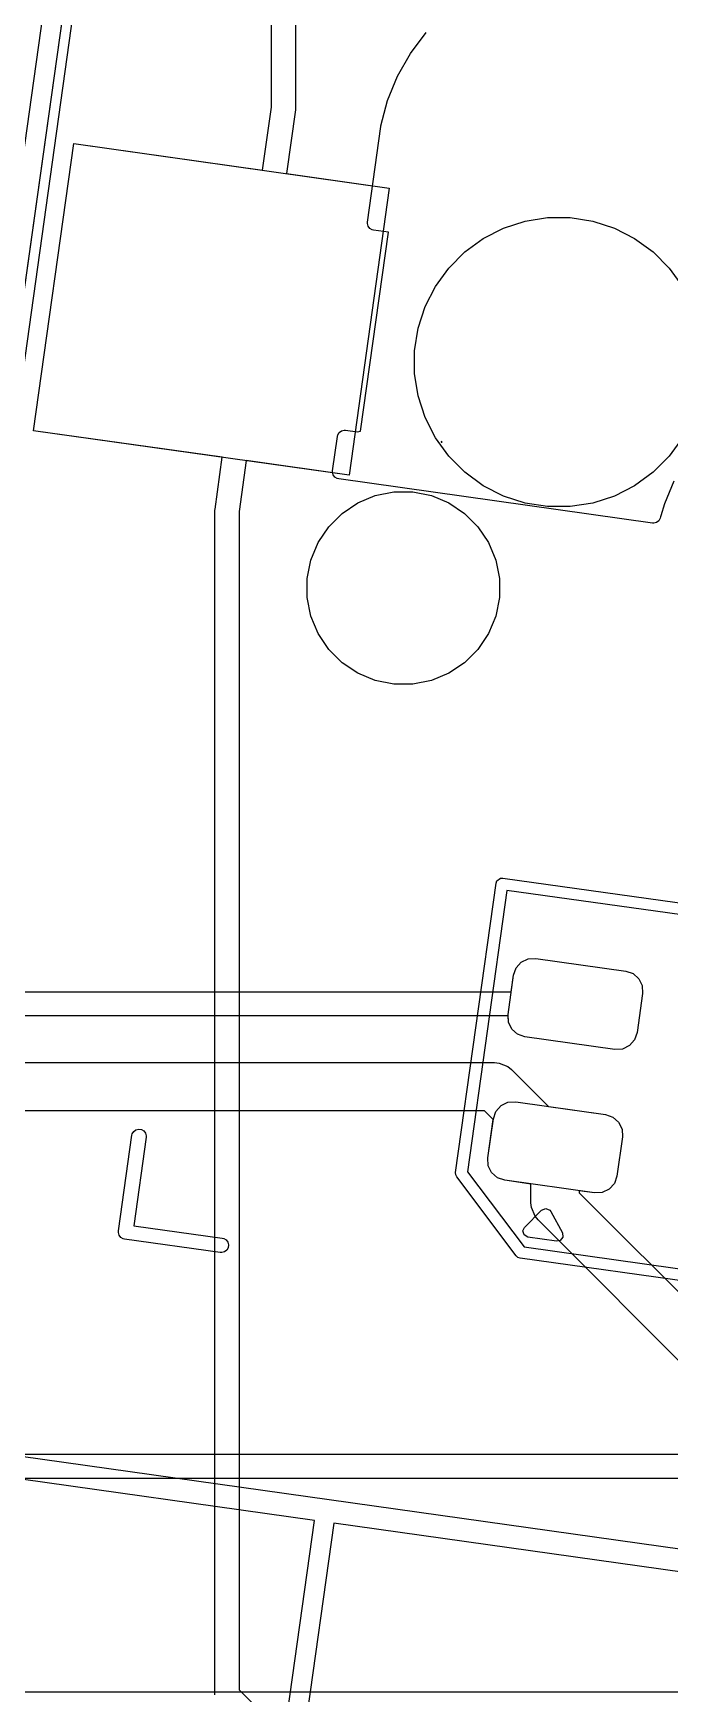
# Model space of a CAD drawing. Header units: millimetres. Extents: x 14 to 286, y -133 to -45.
# Drawn here: x 101.68 to 108.27, y -91.22 to -74.03 of the extents above; entities that cross this region are included whole.
import ezdxf

# ---------------------------------------------------------------- set-up
doc = ezdxf.new("R2010")
doc.units = ezdxf.units.MM
for name, color, linetype, true_color in [('B.Cu', 153, 'CONTINUOUS', 0x4d7fc4), ('B.Mask', 4, 'CONTINUOUS', 0x02ffee), ('B.Paste', 132, 'CONTINUOUS', 0x00c2c2), ('B.Silkscreen', 31, 'CONTINUOUS', 0xe8b2a7), ('F.Cu', 13, 'CONTINUOUS', 0xc83434), ('F.Mask', 201, 'CONTINUOUS', 0xd864ff), ('F.Paste', 253, 'CONTINUOUS', 0xb4a09a), ('F.Silkscreen', 41, 'CONTINUOUS', 0xf2eda1), ('User.Drawings', 9, 'CONTINUOUS', 0xc2c2c2)]:
    doc.layers.add(name, color=color, linetype=linetype, true_color=true_color)

msp = doc.modelspace()

# ---------------------------------------------------------------- linework, layer by layer
at = {"layer": 'B.Cu', "linetype": 'CONTINUOUS'}
for p, q in [((104.1497, -74.796162), (104.1497, -60.32)), ((104.3997, -60.371776), (104.3997, -74.8049)), ((104.057977, -75.448799), (104.1497, -74.796162)), ((104.398484, -74.822297), (104.305544, -75.483593)), ((104.398845, -74.813573), (104.398484, -74.822297)), ((104.3997, -74.8049), (104.398845, -74.813573)), ((101.684667, -78.144735), (102.102186, -75.173931)), ((102.102186, -75.173931), (104.057977, -75.448799)), ((104.305544, -75.483593), (105.370071, -75.633203)), ((105.370071, -75.633203), (104.952552, -78.604007)), ((103.640449, -78.419602), (101.684667, -78.144735)), ((103.565117, -78.955603), (103.640449, -78.419602)), ((103.888015, -78.454395), (103.8139, -78.981737)), ((104.952552, -78.604007), (103.888015, -78.454395)), ((103.5639, -78.973), (103.564755, -78.964314)), ((103.5639, -91.2293), (103.5639, -78.973)), ((103.564755, -78.964314), (103.565117, -78.955603)), ((103.8139, -78.981737), (103.8139, -91.177524)), ((103.8139, -91.177524), (104.583665, -91.947289))]:
    msp.add_line(p, q, dxfattribs=at)
at = {"layer": 'B.Mask', "linetype": 'CONTINUOUS'}
for p, q in [((101.684667, -78.144735), (102.102186, -75.173931)), ((102.102186, -75.173931), (105.370071, -75.633203)), ((105.370071, -75.633203), (104.952552, -78.604007)), ((106.77621, -75.976615), (107.008689, -75.939794)), ((107.008689, -75.939794), (107.244067, -75.939794)), ((107.244067, -75.939794), (107.476546, -75.976615)), ((106.34263, -76.15621), (106.552353, -76.049351)), ((106.552353, -76.049351), (106.77621, -75.976615)), ((107.476546, -75.976615), (107.700403, -76.049351)), ((107.700403, -76.049351), (107.910126, -76.15621)), ((105.985769, -76.460998), (106.152206, -76.294561)), ((106.152206, -76.294561), (106.34263, -76.15621)), ((107.910126, -76.15621), (108.10055, -76.294561)), ((108.10055, -76.294561), (108.266987, -76.460998)), ((105.847418, -76.651422), (105.985769, -76.460998)), ((108.266987, -76.460998), (108.405338, -76.651422)), ((105.740559, -76.861145), (105.847418, -76.651422)), ((105.667823, -77.085002), (105.740559, -76.861145)), ((105.631002, -77.317481), (105.667823, -77.085002)), ((105.631002, -77.552859), (105.631002, -77.317481)), ((105.667823, -77.785338), (105.631002, -77.552859)), ((105.740559, -78.009195), (105.667823, -77.785338)), ((105.847418, -78.218918), (105.740559, -78.009195)), ((104.952552, -78.604007), (101.684667, -78.144735)), ((105.985769, -78.409342), (105.847418, -78.218918)), ((108.405338, -78.218918), (108.266987, -78.409342)), ((106.152206, -78.575779), (105.985769, -78.409342)), ((108.266987, -78.409342), (108.10055, -78.575779)), ((106.34263, -78.71413), (106.152206, -78.575779)), ((106.552353, -78.820989), (106.34263, -78.71413)), ((107.910126, -78.71413), (107.700403, -78.820989)), ((108.10055, -78.575779), (107.910126, -78.71413)), ((104.880845, -79.000691), (105.043841, -78.89178)), ((105.043841, -78.89178), (105.224953, -78.816761)), ((105.224953, -78.816761), (105.417221, -78.778516)), ((105.417221, -78.778516), (105.613255, -78.778516)), ((105.613255, -78.778516), (105.805523, -78.816761)), ((105.805523, -78.816761), (105.986635, -78.89178)), ((105.986635, -78.89178), (106.149631, -79.000691)), ((106.77621, -78.893725), (106.552353, -78.820989)), ((107.700403, -78.820989), (107.476546, -78.893725)), ((104.742228, -79.139308), (104.880845, -79.000691)), ((106.149631, -79.000691), (106.288248, -79.139308)), ((107.008689, -78.930546), (106.77621, -78.893725)), ((107.244067, -78.930546), (107.008689, -78.930546)), ((107.476546, -78.893725), (107.244067, -78.930546)), ((104.633317, -79.302304), (104.742228, -79.139308)), ((106.288248, -79.139308), (106.397159, -79.302304)), ((104.558298, -79.483416), (104.633317, -79.302304)), ((106.397159, -79.302304), (106.472178, -79.483416)), ((104.520053, -79.675684), (104.558298, -79.483416)), ((106.472178, -79.483416), (106.510423, -79.675684)), ((104.520053, -79.871718), (104.520053, -79.675684)), ((106.510423, -79.675684), (106.510423, -79.871718)), ((104.558298, -80.063986), (104.520053, -79.871718)), ((106.510423, -79.871718), (106.472178, -80.063986)), ((104.633317, -80.245098), (104.558298, -80.063986)), ((106.472178, -80.063986), (106.397159, -80.245098)), ((104.742228, -80.408094), (104.633317, -80.245098)), ((106.397159, -80.245098), (106.288248, -80.408094)), ((104.880845, -80.546711), (104.742228, -80.408094)), ((106.288248, -80.408094), (106.149631, -80.546711)), ((105.043841, -80.655622), (104.880845, -80.546711)), ((106.149631, -80.546711), (105.986635, -80.655622)), ((105.224953, -80.730641), (105.043841, -80.655622)), ((105.417221, -80.768886), (105.224953, -80.730641)), ((105.613255, -80.768886), (105.417221, -80.768886)), ((105.805523, -80.730641), (105.613255, -80.768886)), ((105.986635, -80.655622), (105.805523, -80.730641))]:
    msp.add_line(p, q, dxfattribs=at)
at = {"layer": 'B.Paste', "linetype": 'CONTINUOUS'}
for p, q in [((101.684667, -78.144735), (102.102186, -75.173931)), ((102.102186, -75.173931), (105.370071, -75.633203)), ((105.370071, -75.633203), (104.952552, -78.604007)), ((104.952552, -78.604007), (101.684667, -78.144735))]:
    msp.add_line(p, q, dxfattribs=at)
at = {"layer": 'B.Silkscreen', "linetype": 'CONTINUOUS'}
for p, q in [((105.588805, -74.240208), (105.752774, -74.023501)), ((105.454526, -74.476464), (105.588805, -74.240208)), ((105.352232, -74.728226), (105.454526, -74.476464)), ((105.283676, -74.991186), (105.352232, -74.728226)), ((105.143889, -75.985149), (105.283062, -74.994881)), ((105.283062, -74.994881), (105.283771, -74.991951)), ((105.283771, -74.991951), (105.283676, -74.991186)), ((105.071811, -78.150624), (105.361214, -76.091428)), ((105.143279, -75.999839), (105.143889, -75.985149)), ((105.150607, -76.028171), (105.143279, -75.999839)), ((105.168218, -76.051541), (105.150607, -76.028171)), ((105.193432, -76.066394), (105.168218, -76.051541)), ((105.207721, -76.069857), (105.193432, -76.066394)), ((105.361214, -76.091428), (105.207721, -76.069857)), ((104.782039, -78.559846), (104.832141, -78.20335)), ((104.832141, -78.20335), (104.835604, -78.18906)), ((104.835604, -78.18906), (104.850457, -78.163846)), ((104.850457, -78.163846), (104.873827, -78.146235)), ((104.873827, -78.146235), (104.875354, -78.14584)), ((104.875354, -78.14584), (104.902159, -78.138907)), ((104.902159, -78.138907), (104.916849, -78.139517)), ((104.916849, -78.139517), (105.042228, -78.157138)), ((105.042228, -78.157138), (105.068023, -78.150467)), ((105.068023, -78.150467), (105.071811, -78.150624)), ((105.90701, -78.258324), (105.905959, -78.26338)), ((105.905959, -78.26338), (105.916307, -78.264834)), ((105.916307, -78.264834), (105.90701, -78.258324)), ((104.781429, -78.574536), (104.782039, -78.559846)), ((104.788757, -78.602868), (104.781429, -78.574536)), ((104.806368, -78.626238), (104.788757, -78.602868)), ((104.831582, -78.641091), (104.806368, -78.626238)), ((104.845871, -78.644554), (104.831582, -78.641091)), ((108.09395, -79.101042), (104.845871, -78.644554)), ((108.31689, -78.666402), (108.217879, -78.902912)), ((108.175195, -79.051499), (108.160342, -79.076713)), ((108.177534, -79.034854), (108.175195, -79.051499)), ((108.183218, -79.026337), (108.177534, -79.034854)), ((108.217879, -78.902912), (108.183218, -79.026337)), ((108.10864, -79.101652), (108.09395, -79.101042)), ((108.136972, -79.094324), (108.10864, -79.101652)), ((108.160342, -79.076713), (108.136972, -79.094324))]:
    msp.add_line(p, q, dxfattribs=at)
at = {"layer": 'F.Cu', "linetype": 'CONTINUOUS'}
for p, q in [((106.68237, -83.70559), (106.735631, -83.645915)), ((106.735631, -83.645915), (106.807676, -83.611166)), ((106.807676, -83.611166), (106.887534, -83.606631)), ((106.887534, -83.606631), (107.818386, -83.737453)), ((106.631827, -83.9531), (106.655999, -83.781105)), ((106.655999, -83.781105), (106.68237, -83.70559)), ((107.818386, -83.737453), (107.893901, -83.763825)), ((107.893901, -83.763825), (107.953576, -83.817086)), ((107.953576, -83.817086), (107.988325, -83.889131)), ((100.1004, -83.9531), (106.631827, -83.9531)), ((107.99286, -83.968989), (107.935799, -84.374999)), ((107.988325, -83.889131), (107.99286, -83.968989)), ((106.599846, -84.2031), (100.152176, -84.2031)), ((106.603473, -84.266973), (106.599846, -84.2031)), ((106.638222, -84.339018), (106.603473, -84.266973)), ((106.697897, -84.392279), (106.638222, -84.339018)), ((106.773412, -84.418651), (106.697897, -84.392279)), ((107.935799, -84.374999), (107.909428, -84.450514)), ((107.704264, -84.549473), (106.773412, -84.418651)), ((107.784122, -84.544938), (107.704264, -84.549473)), ((107.856167, -84.510189), (107.784122, -84.544938)), ((107.909428, -84.450514), (107.856167, -84.510189)), ((89.850454, -84.6849), (106.4585, -84.6849)), ((106.4585, -84.6849), (106.507273, -84.689704)), ((106.507273, -84.689704), (106.597393, -84.727033)), ((106.597393, -84.727033), (106.597397, -84.727037)), ((106.597397, -84.727037), (106.635277, -84.758123)), ((106.635277, -84.758123), (107.016674, -85.139521)), ((106.354946, -85.1849), (89.7469, -85.1849)), ((106.445923, -85.275876), (106.354946, -85.1849)), ((107.016674, -85.139521), (107.609627, -85.222855)), ((107.609627, -85.222855), (107.685142, -85.249227)), ((107.685142, -85.249227), (107.744817, -85.302488)), ((106.390179, -85.672517), (106.445923, -85.275876)), ((107.744817, -85.302488), (107.779566, -85.374533)), ((107.779566, -85.374533), (107.784101, -85.454391)), ((107.784101, -85.454391), (107.72704, -85.860401)), ((106.394714, -85.752375), (106.390179, -85.672517)), ((106.429463, -85.82442), (106.394714, -85.752375)), ((106.489138, -85.877681), (106.429463, -85.82442)), ((106.564653, -85.904053), (106.489138, -85.877681)), ((106.8371, -85.942342), (106.564653, -85.904053)), ((107.700669, -85.935916), (107.647408, -85.995591)), ((107.72704, -85.860401), (107.700669, -85.935916)), ((106.8371, -86.1356), (106.8371, -85.942342)), ((107.495505, -86.034875), (107.3371, -86.012612)), ((107.3371, -86.012612), (107.3371, -86.032046)), ((107.3371, -86.032046), (108.870454, -87.5654)), ((107.575363, -86.03034), (107.495505, -86.034875)), ((107.647408, -85.995591), (107.575363, -86.03034)), ((106.841904, -86.184373), (106.8371, -86.1356)), ((106.879233, -86.274493), (106.841904, -86.184373)), ((106.879237, -86.274497), (106.879233, -86.274493)), ((106.910323, -86.312377), (106.879237, -86.274497)), ((108.590123, -87.992177), (106.910323, -86.312377)), ((100.542176, -88.7389), (116.232041, -88.7389)), ((116.196905, -88.9889), (100.4904, -88.9889)), ((99.124876, -91.1991), (132.5785, -91.1991))]:
    msp.add_line(p, q, dxfattribs=at)
at = {"layer": 'F.Mask', "linetype": 'CONTINUOUS'}
for p, q in [((106.77621, -75.976615), (107.008689, -75.939794)), ((107.008689, -75.939794), (107.244067, -75.939794)), ((107.244067, -75.939794), (107.476546, -75.976615)), ((106.34263, -76.15621), (106.552353, -76.049351)), ((106.552353, -76.049351), (106.77621, -75.976615)), ((107.476546, -75.976615), (107.700403, -76.049351)), ((107.700403, -76.049351), (107.910126, -76.15621)), ((105.985769, -76.460998), (106.152206, -76.294561)), ((106.152206, -76.294561), (106.34263, -76.15621)), ((107.910126, -76.15621), (108.10055, -76.294561)), ((108.10055, -76.294561), (108.266987, -76.460998)), ((105.847418, -76.651422), (105.985769, -76.460998)), ((108.266987, -76.460998), (108.405338, -76.651422)), ((105.740559, -76.861145), (105.847418, -76.651422)), ((105.667823, -77.085002), (105.740559, -76.861145)), ((105.631002, -77.317481), (105.667823, -77.085002)), ((105.631002, -77.552859), (105.631002, -77.317481)), ((105.667823, -77.785338), (105.631002, -77.552859)), ((105.740559, -78.009195), (105.667823, -77.785338)), ((105.847418, -78.218918), (105.740559, -78.009195)), ((105.985769, -78.409342), (105.847418, -78.218918)), ((108.405338, -78.218918), (108.266987, -78.409342)), ((106.152206, -78.575779), (105.985769, -78.409342)), ((108.266987, -78.409342), (108.10055, -78.575779)), ((106.34263, -78.71413), (106.152206, -78.575779)), ((106.552353, -78.820989), (106.34263, -78.71413)), ((107.910126, -78.71413), (107.700403, -78.820989)), ((108.10055, -78.575779), (107.910126, -78.71413)), ((104.880845, -79.000691), (105.043841, -78.89178)), ((105.043841, -78.89178), (105.224953, -78.816761)), ((105.224953, -78.816761), (105.417221, -78.778516)), ((105.417221, -78.778516), (105.613255, -78.778516)), ((105.613255, -78.778516), (105.805523, -78.816761)), ((105.805523, -78.816761), (105.986635, -78.89178)), ((105.986635, -78.89178), (106.149631, -79.000691)), ((106.77621, -78.893725), (106.552353, -78.820989)), ((107.700403, -78.820989), (107.476546, -78.893725)), ((104.742228, -79.139308), (104.880845, -79.000691)), ((106.149631, -79.000691), (106.288248, -79.139308)), ((107.008689, -78.930546), (106.77621, -78.893725)), ((107.244067, -78.930546), (107.008689, -78.930546)), ((107.476546, -78.893725), (107.244067, -78.930546)), ((104.633317, -79.302304), (104.742228, -79.139308)), ((106.288248, -79.139308), (106.397159, -79.302304)), ((104.558298, -79.483416), (104.633317, -79.302304)), ((106.397159, -79.302304), (106.472178, -79.483416)), ((104.520053, -79.675684), (104.558298, -79.483416)), ((106.472178, -79.483416), (106.510423, -79.675684)), ((104.520053, -79.871718), (104.520053, -79.675684)), ((106.510423, -79.675684), (106.510423, -79.871718)), ((104.558298, -80.063986), (104.520053, -79.871718)), ((106.510423, -79.871718), (106.472178, -80.063986)), ((104.633317, -80.245098), (104.558298, -80.063986)), ((106.472178, -80.063986), (106.397159, -80.245098)), ((104.742228, -80.408094), (104.633317, -80.245098)), ((106.397159, -80.245098), (106.288248, -80.408094)), ((104.880845, -80.546711), (104.742228, -80.408094)), ((106.288248, -80.408094), (106.149631, -80.546711)), ((105.043841, -80.655622), (104.880845, -80.546711)), ((106.149631, -80.546711), (105.986635, -80.655622)), ((105.224953, -80.730641), (105.043841, -80.655622)), ((105.417221, -80.768886), (105.224953, -80.730641)), ((105.613255, -80.768886), (105.417221, -80.768886)), ((105.805523, -80.730641), (105.613255, -80.768886)), ((105.986635, -80.655622), (105.805523, -80.730641)), ((106.68237, -83.70559), (106.735631, -83.645915)), ((106.735631, -83.645915), (106.807676, -83.611166)), ((106.807676, -83.611166), (106.887534, -83.606631)), ((106.887534, -83.606631), (107.818386, -83.737453)), ((106.598938, -84.187115), (106.655999, -83.781105)), ((106.655999, -83.781105), (106.68237, -83.70559)), ((107.818386, -83.737453), (107.893901, -83.763825)), ((107.893901, -83.763825), (107.953576, -83.817086)), ((107.953576, -83.817086), (107.988325, -83.889131)), ((107.99286, -83.968989), (107.935799, -84.374999)), ((107.988325, -83.889131), (107.99286, -83.968989)), ((106.603473, -84.266973), (106.598938, -84.187115)), ((106.638222, -84.339018), (106.603473, -84.266973)), ((106.697897, -84.392279), (106.638222, -84.339018)), ((106.773412, -84.418651), (106.697897, -84.392279)), ((107.935799, -84.374999), (107.909428, -84.450514)), ((107.704264, -84.549473), (106.773412, -84.418651)), ((107.784122, -84.544938), (107.704264, -84.549473)), ((107.856167, -84.510189), (107.784122, -84.544938)), ((107.909428, -84.450514), (107.856167, -84.510189)), ((106.44724, -85.266507), (106.473611, -85.190992)), ((106.473611, -85.190992), (106.526872, -85.131317)), ((106.526872, -85.131317), (106.598917, -85.096568)), ((106.598917, -85.096568), (106.678775, -85.092033)), ((106.678775, -85.092033), (107.609627, -85.222855)), ((107.609627, -85.222855), (107.685142, -85.249227)), ((107.685142, -85.249227), (107.744817, -85.302488)), ((106.390179, -85.672517), (106.44724, -85.266507)), ((107.744817, -85.302488), (107.779566, -85.374533)), ((107.779566, -85.374533), (107.784101, -85.454391)), ((107.784101, -85.454391), (107.72704, -85.860401)), ((106.394714, -85.752375), (106.390179, -85.672517)), ((106.429463, -85.82442), (106.394714, -85.752375)), ((106.489138, -85.877681), (106.429463, -85.82442)), ((106.564653, -85.904053), (106.489138, -85.877681)), ((107.495505, -86.034875), (106.564653, -85.904053)), ((107.700669, -85.935916), (107.647408, -85.995591)), ((107.72704, -85.860401), (107.700669, -85.935916)), ((107.575363, -86.03034), (107.495505, -86.034875)), ((107.647408, -85.995591), (107.575363, -86.03034))]:
    msp.add_line(p, q, dxfattribs=at)
at = {"layer": 'F.Paste', "linetype": 'CONTINUOUS'}
for p, q in [((106.68237, -83.70559), (106.735631, -83.645915)), ((106.735631, -83.645915), (106.807676, -83.611166)), ((106.807676, -83.611166), (106.887534, -83.606631)), ((106.887534, -83.606631), (107.818386, -83.737453)), ((106.598938, -84.187115), (106.655999, -83.781105)), ((106.655999, -83.781105), (106.68237, -83.70559)), ((107.818386, -83.737453), (107.893901, -83.763825)), ((107.893901, -83.763825), (107.953576, -83.817086)), ((107.953576, -83.817086), (107.988325, -83.889131)), ((107.99286, -83.968989), (107.935799, -84.374999)), ((107.988325, -83.889131), (107.99286, -83.968989)), ((106.603473, -84.266973), (106.598938, -84.187115)), ((106.638222, -84.339018), (106.603473, -84.266973)), ((106.697897, -84.392279), (106.638222, -84.339018)), ((106.773412, -84.418651), (106.697897, -84.392279)), ((107.935799, -84.374999), (107.909428, -84.450514)), ((107.704264, -84.549473), (106.773412, -84.418651)), ((107.784122, -84.544938), (107.704264, -84.549473)), ((107.856167, -84.510189), (107.784122, -84.544938)), ((107.909428, -84.450514), (107.856167, -84.510189)), ((106.44724, -85.266507), (106.473611, -85.190992)), ((106.473611, -85.190992), (106.526872, -85.131317)), ((106.526872, -85.131317), (106.598917, -85.096568)), ((106.598917, -85.096568), (106.678775, -85.092033)), ((106.678775, -85.092033), (107.609627, -85.222855)), ((107.609627, -85.222855), (107.685142, -85.249227)), ((107.685142, -85.249227), (107.744817, -85.302488)), ((106.390179, -85.672517), (106.44724, -85.266507)), ((107.744817, -85.302488), (107.779566, -85.374533)), ((107.779566, -85.374533), (107.784101, -85.454391)), ((107.784101, -85.454391), (107.72704, -85.860401)), ((106.394714, -85.752375), (106.390179, -85.672517)), ((106.429463, -85.82442), (106.394714, -85.752375)), ((106.489138, -85.877681), (106.429463, -85.82442)), ((106.564653, -85.904053), (106.489138, -85.877681)), ((107.495505, -86.034875), (106.564653, -85.904053)), ((107.700669, -85.935916), (107.647408, -85.995591)), ((107.72704, -85.860401), (107.700669, -85.935916)), ((107.575363, -86.03034), (107.495505, -86.034875)), ((107.647408, -85.995591), (107.575363, -86.03034))]:
    msp.add_line(p, q, dxfattribs=at)
at = {"layer": 'F.Silkscreen', "linetype": 'CONTINUOUS'}
for p, q in [((104.880845, -79.000691), (105.043841, -78.89178)), ((105.043841, -78.89178), (105.224953, -78.816761)), ((105.224953, -78.816761), (105.417221, -78.778516)), ((105.417221, -78.778516), (105.613255, -78.778516)), ((105.613255, -78.778516), (105.805523, -78.816761)), ((105.805523, -78.816761), (105.986635, -78.89178)), ((105.986635, -78.89178), (106.149631, -79.000691)), ((104.742228, -79.139308), (104.880845, -79.000691)), ((106.149631, -79.000691), (106.288248, -79.139308)), ((104.633317, -79.302304), (104.742228, -79.139308)), ((106.288248, -79.139308), (106.397159, -79.302304)), ((104.558298, -79.483416), (104.633317, -79.302304)), ((106.397159, -79.302304), (106.472178, -79.483416)), ((104.520053, -79.675684), (104.558298, -79.483416)), ((106.472178, -79.483416), (106.510423, -79.675684)), ((104.520053, -79.871718), (104.520053, -79.675684)), ((106.510423, -79.675684), (106.510423, -79.871718)), ((104.558298, -80.063986), (104.520053, -79.871718)), ((106.510423, -79.871718), (106.472178, -80.063986)), ((104.633317, -80.245098), (104.558298, -80.063986)), ((106.472178, -80.063986), (106.397159, -80.245098)), ((104.742228, -80.408094), (104.633317, -80.245098)), ((106.397159, -80.245098), (106.288248, -80.408094)), ((104.880845, -80.546711), (104.742228, -80.408094)), ((106.288248, -80.408094), (106.149631, -80.546711)), ((105.043841, -80.655622), (104.880845, -80.546711)), ((106.149631, -80.546711), (105.986635, -80.655622)), ((105.224953, -80.730641), (105.043841, -80.655622)), ((105.417221, -80.768886), (105.224953, -80.730641)), ((105.613255, -80.768886), (105.417221, -80.768886)), ((105.805523, -80.730641), (105.613255, -80.768886)), ((105.986635, -80.655622), (105.805523, -80.730641)), ((106.056055, -85.822476), (106.477055, -82.826916)), ((106.477055, -82.826916), (106.484773, -82.804814)), ((106.484773, -82.804814), (106.521448, -82.777177)), ((106.521448, -82.777177), (106.544821, -82.77585)), ((106.544821, -82.77585), (113.773778, -83.791813)), ((106.587536, -82.903032), (106.178345, -85.814565)), ((113.697661, -83.902294), (106.587536, -82.903032)), ((106.057382, -85.845849), (106.056055, -85.822476)), ((106.067553, -85.866935), (106.057382, -85.845849)), ((106.684598, -86.68578), (106.067553, -85.866935)), ((106.178345, -85.814565), (106.765477, -86.593713)), ((106.770821, -86.39149), (106.947196, -86.214312)), ((106.947196, -86.214312), (106.989583, -86.196642)), ((106.989583, -86.196642), (107.032049, -86.214119)), ((107.032049, -86.214119), (107.042262, -86.227673)), ((107.042262, -86.227673), (107.162967, -86.446603)), ((106.753928, -86.42547), (106.770821, -86.39149)), ((106.765426, -86.469929), (106.753928, -86.42547)), ((107.162967, -86.446603), (107.168062, -86.492241)), ((106.804994, -86.493236), (106.765426, -86.469929)), ((106.765477, -86.593713), (113.192463, -87.496967)), ((107.102074, -86.534988), (106.804994, -86.493236)), ((107.139393, -86.528115), (107.102074, -86.534988)), ((107.168062, -86.492241), (107.139393, -86.528115)), ((106.702064, -86.701369), (106.684598, -86.68578)), ((106.724166, -86.709087), (106.702064, -86.701369)), ((113.235178, -87.62415), (106.724166, -86.709087))]:
    msp.add_line(p, q, dxfattribs=at)
at = {"layer": 'User.Drawings', "linetype": 'CONTINUOUS'}
for p, q in [((99.724042, -88.502661), (102.350336, -69.815606)), ((102.548381, -69.84344), (99.922086, -88.530505)), ((99.925669, -88.531009), (102.551965, -69.843943)), ((102.650991, -69.857861), (100.024695, -88.544926)), ((102.704615, -85.437659), (102.708078, -85.42337)), ((102.708078, -85.42337), (102.722931, -85.398156)), ((102.722931, -85.398156), (102.746301, -85.380545)), ((102.746301, -85.380545), (102.774633, -85.373217)), ((102.774633, -85.373217), (102.803612, -85.37729)), ((102.803612, -85.37729), (102.828826, -85.392143)), ((102.828826, -85.392143), (102.846437, -85.415513)), ((102.846437, -85.415513), (102.853765, -85.443845)), ((102.565442, -86.427927), (102.704615, -85.437659)), ((102.853155, -85.458535), (102.724419, -86.374532)), ((102.853765, -85.443845), (102.853155, -85.458535)), ((102.564832, -86.442617), (102.565442, -86.427927)), ((102.57216, -86.470949), (102.564832, -86.442617)), ((102.724419, -86.374532), (103.640418, -86.503268)), ((102.589771, -86.494319), (102.57216, -86.470949)), ((102.614985, -86.509172), (102.589771, -86.494319)), ((102.629274, -86.512635), (102.614985, -86.509172)), ((103.619542, -86.651808), (102.629274, -86.512635)), ((103.640418, -86.503268), (103.654707, -86.506731)), ((103.654707, -86.506731), (103.679921, -86.521584)), ((103.679921, -86.521584), (103.697532, -86.544954)), ((103.700787, -86.602265), (103.685934, -86.627479)), ((103.697532, -86.544954), (103.70486, -86.573286)), ((103.70486, -86.573286), (103.700787, -86.602265)), ((103.634232, -86.652418), (103.619542, -86.651808)), ((103.662564, -86.64509), (103.634232, -86.652418)), ((103.685934, -86.627479), (103.662564, -86.64509)), ((104.596844, -89.424026), (85.930052, -86.80058)), ((100.024695, -88.544926), (118.588647, -91.153919)), ((101.981947, -108.02999), (104.596844, -89.424026)), ((104.794665, -89.451782), (102.179762, -108.057791)), ((123.356371, -92.060459), (104.794665, -89.451782))]:
    msp.add_line(p, q, dxfattribs=at)

doc.saveas('drawing.dxf')
